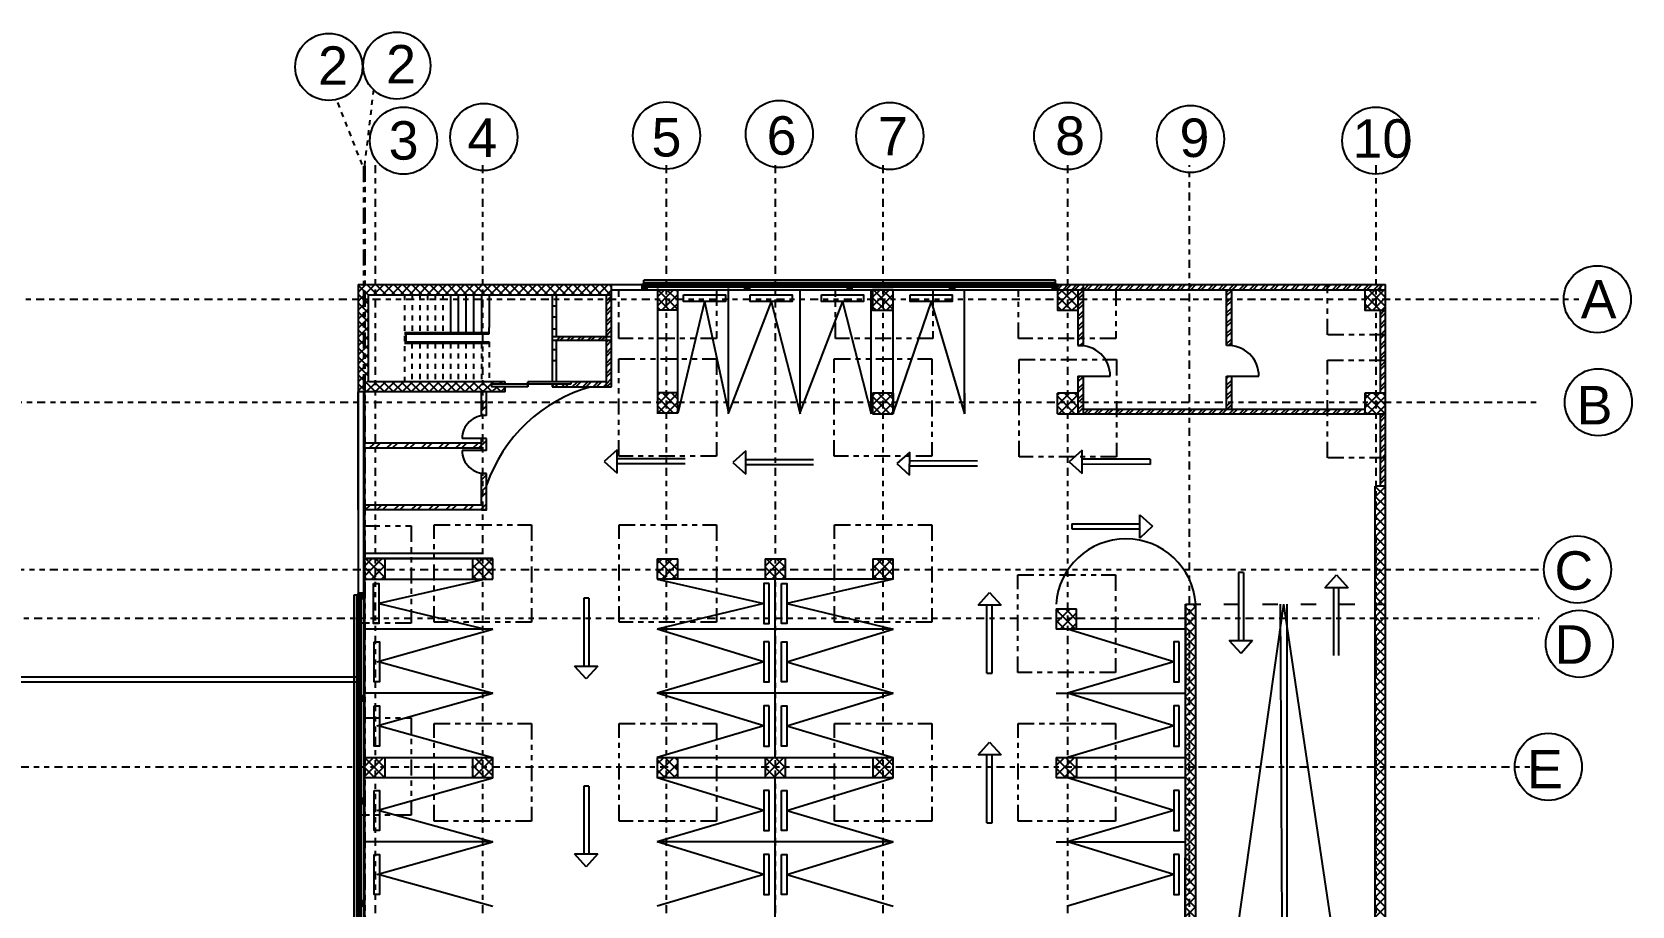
# Model space of a CAD drawing. Header units: millimetres. Extents: x 240 to 610, y 141 to 225.
# Drawn here: x 389.37 to 420.58, y 160.52 to 177.57 of the extents above; entities that cross this region are included whole.
import ezdxf

# ---------------------------------------------------------------- set-up
doc = ezdxf.new("R2010")
doc.units = ezdxf.units.MM
doc.header["$LTSCALE"] = 0.5
for name, pattern in [('ACAD_ISO03W100', [30, 12, -18]), ('Dash', [6.35, 3.175, -3.175]), ('HIDDEN', [0.375, 0.25, -0.125]), ('PHANTOM2', [1.25, 0.625, -0.125, 0.125, -0.125, 0.125, -0.125])]:
    doc.linetypes.add(name, pattern=pattern)
doc.layers.add('Layer1', color=5, linetype='Continuous')
doc.layers.add('m7or', color=1, linetype='Continuous')
doc.styles.get("Standard").update_dxf_attribs({"font": 'arial.ttf'})
pattern_1 = [(45, (-1198.85108, -841.78812), (-0.097660285, 0.097660285), []), (135, (-1198.85108, -841.78812), (-0.097660285, -0.097660285), [])]
pattern_2 = [(45, (-1155.452, -841.78812), (-0.101027881, 0.101027881), []), (45, (-1155.38465, -841.78812), (-0.101027881, 0.101027881), [])]
pattern_3 = [(45, (-1155.452, -841.78812), (-0.087557497, 0.087557497), []), (135, (-1155.452, -841.78812), (-0.087557497, -0.087557497), [])]
pattern_4 = [(45, (-1155.452, -841.78812), (-0.168379802, 0.168379802), []), (45, (-1155.33975, -841.78812), (-0.168379802, 0.168379802), [])]

msp = doc.modelspace()

# ---------------------------------------------------------------- hatches: boundary and pattern name
h = msp.add_hatch()
h.set_pattern_fill('ANSI37', color=256, scale=0.039)
h.set_pattern_definition(pattern_3)
h.paths.add_polyline_path([(398.332, 170.699), (398.602, 170.699), (398.602, 170.749), (395.935, 170.749), (395.935, 172.442), (400.675, 172.442), (400.675, 172.642), (395.735, 172.642), (395.735, 170.549), (398.602, 170.549), (398.602, 170.649), (398.332, 170.649)])
h = msp.add_hatch()
h.set_pattern_fill('ANSI32', color=256, scale=0.0045)
h.set_pattern_definition([(45, (-1163.452004, -841.788117), (-0.0303083644, 0.0303083644), []), (45, (-1163.4318, -841.788117), (-0.0303083644, 0.0303083644), [])])
h.paths.add_polyline_path([(401.368, 172.642), (401.268, 172.642), (401.268, 172.542), (401.368, 172.542)])
h = msp.add_hatch()
h.set_pattern_fill('ANSI32', color=256, scale=0.0045)
h.set_pattern_definition([(45, (-1161.452004, -841.788117), (-0.0303083644, 0.0303083644), []), (45, (-1161.4318, -841.788117), (-0.0303083644, 0.0303083644), [])])
h.paths.add_polyline_path([(403.368, 172.642), (403.268, 172.642), (403.268, 172.542), (403.368, 172.542)])
h = msp.add_hatch()
h.set_pattern_fill('ANSI32', color=256, scale=0.0045)
h.set_pattern_definition([(45, (-1159.452004, -841.788117), (-0.0303083644, 0.0303083644), []), (45, (-1159.4318, -841.788117), (-0.0303083644, 0.0303083644), [])])
h.paths.add_polyline_path([(405.368, 172.642), (405.268, 172.642), (405.268, 172.542), (405.368, 172.542)])
h = msp.add_hatch()
h.set_pattern_fill('ANSI32', color=256, scale=0.0045)
h.set_pattern_definition([(45, (-1157.452004, -841.788117), (-0.0303083644, 0.0303083644), []), (45, (-1157.4318, -841.788117), (-0.0303083644, 0.0303083644), [])])
h.paths.add_polyline_path([(407.368, 172.642), (407.268, 172.642), (407.268, 172.542), (407.368, 172.542)])
h = msp.add_hatch()
h.set_pattern_fill('ANSI32', color=256, scale=0.0045)
h.set_pattern_definition([(45, (-1155.452004, -841.788117), (-0.0303083644, 0.0303083644), []), (45, (-1155.4318, -841.788117), (-0.0303083644, 0.0303083644), [])])
h.paths.add_polyline_path([(409.368, 172.642), (409.268, 172.642), (409.268, 172.542), (409.368, 172.542)])
h = msp.add_hatch()
h.set_pattern_fill('ANSI32', color=256, scale=0.0125)
h.set_pattern_definition([(45, (-1155.452, -841.78812), (-0.084189901, 0.084189901), []), (45, (-1155.39588, -841.78812), (-0.084189901, 0.084189901), [])])
h.paths.add_polyline_path([(409.869, 172.642), (409.368, 172.642), (409.368, 172.542), (409.869, 172.542)])
h = msp.add_hatch()
h.set_pattern_fill('ANSI32', color=256, scale=0.015)
h.set_pattern_definition(pattern_2)
h.paths.add_polyline_path([(415.668, 172.642), (409.869, 172.642), (409.869, 172.542), (415.668, 172.542)])
h.paths.add_polyline_path([(409.869, 172.542), (409.769, 172.542), (409.769, 171.455, -0.026092), (409.831, 171.455), (409.869, 171.455)])
h.paths.add_polyline_path([(409.869, 170.855), (409.769, 170.855), (409.769, 170.123), (409.769, 170.116), (409.869, 170.116)])
h.paths.add_polyline_path([(415.368, 170.216), (409.869, 170.216), (409.869, 170.116), (415.668, 170.116), (415.668, 170.123), (415.368, 170.123)])
h.paths.add_polyline_path([(412.768, 170.855), (412.668, 170.855), (412.668, 170.216), (412.768, 170.216)])
h.paths.add_polyline_path([(412.768, 172.542), (412.668, 172.542), (412.668, 171.455, -0.041703), (412.768, 171.452)])
h.paths.add_polyline_path([(415.768, 172.142), (415.668, 172.142), (415.668, 170.523), (415.768, 170.523)])
h = msp.add_hatch()
h.set_pattern_fill('ANSI32', color=256, scale=0.015)
h.set_pattern_definition(pattern_2)
h.paths.add_polyline_path([(415.768, 172.642), (415.668, 172.642), (415.668, 172.542), (415.768, 172.542)])
h.paths.add_polyline_path([(415.768, 170.123), (415.668, 170.123), (415.668, 168.711), (415.768, 168.711)])
h = msp.add_hatch()
h.set_pattern_fill('ANSI32', color=256, scale=0.015)
h.set_pattern_definition(pattern_2)
h.paths.add_polyline_path([(400.675, 172.442), (400.575, 172.442), (400.575, 171.633), (400.675, 171.633)])
h.paths.add_polyline_path([(400.575, 171.633), (399.516, 171.633), (399.516, 171.558), (400.575, 171.558)])
h.paths.add_polyline_path([(400.675, 171.558), (400.575, 171.558), (400.575, 170.749), (400.575, 170.649), (400.675, 170.649)])
h = msp.add_hatch()
h.set_pattern_fill('ANSI37', color=256, scale=0.039)
h.set_pattern_definition([(45, (-1155.6539, -841.78812), (-0.087557497, 0.087557497), []), (135, (-1155.6539, -841.78812), (-0.087557497, -0.087557497), [])])
h.paths.add_polyline_path([(406.165, 170.523), (405.765, 170.523), (405.765, 170.123), (406.165, 170.123)])
h.paths.add_polyline_path([(406.166, 172.542), (405.765, 172.542), (405.766, 172.142), (406.166, 172.142)])
h.paths.add_polyline_path([(401.965, 170.535), (401.577, 170.535), (401.577, 170.135), (401.965, 170.135)])
h.paths.add_polyline_path([(401.965, 172.542), (401.577, 172.542), (401.577, 172.142), (401.965, 172.142)])
h = msp.add_hatch()
h.set_pattern_fill('ANSI37', color=256, scale=0.0435)
h.set_pattern_definition([(45, (-1155.452, -814.03971), (-0.097660285, 0.097660285), []), (135, (-1155.452, -814.03971), (-0.097660285, -0.097660285), [])])
h.paths.add_polyline_path([(409.769, 172.142), (409.769, 172.542), (409.368, 172.542), (409.369, 172.142)])
h.paths.add_polyline_path([(409.369, 170.523), (409.369, 170.123), (409.769, 170.123), (409.769, 170.523)])
h = msp.add_hatch()
h.set_pattern_fill('ANSI37', color=256, scale=0.039)
h.set_pattern_definition(pattern_3)
h.paths.add_polyline_path([(415.768, 170.523), (415.368, 170.523), (415.368, 170.123), (415.768, 170.123)])
h.paths.add_polyline_path([(415.368, 172.142), (415.768, 172.142), (415.768, 172.542), (415.367, 172.542)])
h = msp.add_hatch()
h.set_pattern_fill('ANSI32', color=256, scale=0.015)
h.set_pattern_definition(pattern_2)
h.paths.add_polyline_path([(400.575, 170.749), (399.88, 170.749), (399.88, 170.699), (399.516, 170.699), (399.516, 170.649), (400.575, 170.649)])
h = msp.add_hatch()
h.set_pattern_fill('ANSI32', color=256, scale=0.025)
h.set_pattern_definition(pattern_4)
h.paths.add_polyline_path([(398.235, 170.549), (398.135, 170.549), (398.135, 170.083, -0.05572), (398.235, 170.089)])
h = msp.add_hatch()
h.set_pattern_fill('ANSI32', color=256, scale=0.025)
h.set_pattern_definition([(45, (-1198.97608, -818.6358), (-0.168379802, 0.168379802), []), (45, (-1198.86383, -818.6358), (-0.168379802, 0.168379802), [])])
h.paths.add_polyline_path([(398.135, 169.639), (398.235, 169.639), (398.235, 169.408), (398.135, 169.408)])
h.paths.add_polyline_path([(395.86, 169.549), (395.86, 169.449), (398.135, 169.449), (398.135, 169.549)])
h = msp.add_hatch()
h.set_pattern_fill('ANSI32', color=256, scale=0.025)
h.set_pattern_definition(pattern_4)
h.paths.add_polyline_path([(398.235, 168.958, -0.029184), (398.183, 168.958), (398.136, 168.958), (398.136, 168.249), (398.235, 168.249)])
h = msp.add_hatch()
h.set_pattern_fill('ANSI37', color=256, scale=0.0435)
h.set_pattern_definition(pattern_1)
h.paths.add_polyline_path([(406.167, 153.856), (405.767, 153.856), (405.767, 153.456), (406.167, 153.456)])
h.paths.add_polyline_path([(401.966, 153.856), (401.566, 153.856), (401.566, 153.456), (401.966, 153.456)])
h.paths.add_polyline_path([(404.066, 153.856), (403.667, 153.856), (403.667, 153.456), (404.066, 153.456)])
h.paths.add_polyline_path([(404.067, 158.019), (403.668, 158.019), (403.668, 157.619), (404.067, 157.619)])
h.paths.add_polyline_path([(404.067, 163.419), (403.668, 163.419), (403.668, 163.019), (404.067, 163.019)])
h.paths.add_polyline_path([(406.168, 163.419), (405.768, 163.419), (405.768, 163.019), (406.168, 163.019)])
h.paths.add_polyline_path([(401.967, 163.419), (401.567, 163.419), (401.567, 163.019), (401.967, 163.019)])
h.paths.add_polyline_path([(398.36, 163.419), (397.96, 163.419), (397.96, 163.019), (398.36, 163.019)])
h.paths.add_polyline_path([(396.26, 163.419), (395.86, 163.419), (395.86, 163.019), (396.26, 163.019)])
h.paths.add_polyline_path([(396.26, 167.296), (395.86, 167.296), (395.86, 166.898), (396.26, 166.898)])
h.paths.add_polyline_path([(398.36, 167.296), (397.96, 167.296), (397.96, 166.898), (398.36, 166.898)])
h.paths.add_polyline_path([(401.967, 167.296), (401.567, 167.296), (401.567, 166.896), (401.967, 166.896)])
h.paths.add_polyline_path([(404.067, 167.296), (403.668, 167.296), (403.668, 166.896), (404.067, 166.896)])
h.paths.add_polyline_path([(406.168, 167.296), (405.768, 167.296), (405.768, 166.896), (406.168, 166.896)])
h.paths.add_polyline_path([(409.748, 163.419), (409.348, 163.419), (409.348, 163.019), (409.748, 163.019)])
h.paths.add_polyline_path([(409.748, 158.019), (409.348, 158.019), (409.348, 157.619), (409.748, 157.619)])
h.paths.add_polyline_path([(415.768, 168.711), (415.568, 168.711), (415.568, 166.407), (415.768, 166.407)])
h.paths.add_polyline_path([(415.766, 150.227), (415.366, 150.227), (415.366, 149.827), (415.767, 149.827)])
h.paths.add_polyline_path([(412.148, 150.227), (411.748, 150.227), (411.748, 149.827), (412.148, 149.827)])
h.paths.add_polyline_path([(398.36, 158.019), (397.96, 158.019), (397.96, 157.619), (398.36, 157.619)])
h.paths.add_polyline_path([(415.568, 154.407), (415.768, 154.407), (415.768, 166.407), (415.568, 166.407)])
h = msp.add_hatch()
h.set_pattern_fill('ANSI32', color=256, scale=0.025)
h.set_pattern_definition(pattern_4)
edge = h.paths.add_edge_path()
edge.add_line((398.119, 168.349), (398.118, 168.267))
edge.add_arc((401.066, 167.764), 2.991, 170.3114, 170.6694)
edge.add_line((398.114, 168.249), (395.86, 168.249))
edge.add_line((395.86, 168.249), (395.86, 168.349))
edge.add_line((395.86, 168.349), (397.835, 168.349))
edge.add_line((397.835, 168.349), (398.119, 168.349))
h = msp.add_hatch()
h.set_pattern_fill('ANSI32', color=256, scale=0.00425)
h.set_pattern_definition([(45, (-1155.452004, -814.308574), (-0.0286245664, 0.0286245664), []), (45, (-1155.43292, -814.308574), (-0.0286245664, 0.0286245664), [])])
h.paths.add_polyline_path([(395.735, 166.62), (395.735, 166.52), (395.835, 166.52), (395.835, 166.62)])
at = {"ltscale": 0.05}
h = msp.add_hatch(dxfattribs=at)
h.set_pattern_fill('ANSI37', color=256, scale=0.0455)
h.set_pattern_definition([(45, (-1448.64687, -928.88161), (-0.102150413, 0.102150413), []), (135, (-1448.64687, -928.88161), (-0.102150413, -0.102150413), [])])
h.paths.add_polyline_path([(409.745, 166.319), (409.345, 166.319), (409.345, 165.919), (409.745, 165.919)])
h = msp.add_hatch()
h.set_pattern_fill('ANSI37', color=256, scale=0.0435)
h.set_pattern_definition(pattern_1)
h.paths.add_polyline_path([(412.068, 166.407), (411.868, 166.407), (411.868, 154.407), (412.068, 154.407)])
h = msp.add_hatch()
h.set_pattern_fill('ANSI32', color=256, scale=0.00425)
h.set_pattern_definition([(45, (-1155.452004, -816.308574), (-0.0286245664, 0.0286245664), []), (45, (-1155.43292, -816.308574), (-0.0286245664, 0.0286245664), [])])
h.paths.add_polyline_path([(395.735, 164.62), (395.735, 164.52), (395.835, 164.52), (395.835, 164.62)])
h = msp.add_hatch()
h.set_pattern_fill('ANSI32', color=256, scale=0.00425)
h.set_pattern_definition([(45, (-1155.452004, -818.308574), (-0.0286245664, 0.0286245664), []), (45, (-1155.43292, -818.308574), (-0.0286245664, 0.0286245664), [])])
h.paths.add_polyline_path([(395.735, 162.62), (395.735, 162.52), (395.835, 162.52), (395.835, 162.62)])
h = msp.add_hatch()
h.set_pattern_fill('ANSI32', color=256, scale=0.00425)
h.set_pattern_definition([(45, (-1155.452004, -820.308574), (-0.0286245664, 0.0286245664), []), (45, (-1155.43292, -820.308574), (-0.0286245664, 0.0286245664), [])])
h.paths.add_polyline_path([(395.735, 160.62), (395.735, 160.52), (395.835, 160.52), (395.835, 160.62)])

# ---------------------------------------------------------------- linework, layer by layer
for p, q in [((395.735, 172.642), (409.869, 172.642)), ((395.735, 172.642), (395.735, 157.904)), ((401.577, 170.15), (401.577, 172.569)), ((402.956, 170.15), (402.956, 172.569)), ((395.86, 172.542), (395.86, 172.542)), ((395.935, 170.749), (395.935, 172.442)), ((395.935, 172.442), (400.675, 172.442)), ((397.535, 172.442), (397.535, 171.707)), ((397.685, 172.442), (397.685, 171.707)), ((397.835, 172.442), (397.835, 171.707)), ((397.985, 172.442), (397.985, 171.707)), ((398.135, 172.442), (398.135, 171.707)), ((398.285, 172.442), (398.285, 171.807)), ((399.516, 172.442), (399.516, 170.749)), ((399.591, 172.442), (399.591, 171.633)), ((399.995, 172.542), (399.995, 172.542)), ((400.095, 172.542), (400.095, 172.542)), ((400.675, 172.542), (409.869, 172.542)), ((401.577, 170.123), (401.577, 172.542)), ((402.49, 172.316), (401.965, 170.135)), ((402.49, 172.316), (402.956, 170.15)), ((402.956, 170.123), (402.956, 172.542)), ((403.787, 172.316), (402.956, 170.15)), ((403.787, 172.316), (404.351, 170.123)), ((405.177, 172.316), (404.346, 170.15)), ((404.351, 170.123), (404.351, 172.542)), ((405.177, 172.316), (405.74, 170.123)), ((405.74, 170.123), (405.74, 172.542)), ((406.165, 170.124), (406.166, 172.542)), ((406.905, 172.316), (406.165, 170.149)), ((406.905, 172.316), (407.56, 170.122)), ((407.56, 170.122), (407.56, 172.541)), ((409.769, 172.542), (409.769, 171.455)), ((401.965, 172.142), (401.577, 172.142)), ((396.635, 171.707), (398.285, 171.707)), ((396.635, 171.682), (398.285, 171.682)), ((396.66, 171.707), (396.66, 171.499)), ((398.285, 171.682), (398.285, 171.807)), ((396.635, 171.524), (398.285, 171.524)), ((396.635, 171.499), (398.285, 171.499)), ((399.591, 171.558), (399.591, 170.749)), ((398.602, 170.749), (395.935, 170.749)), ((398.602, 170.699), (398.602, 170.749)), ((399.04, 170.649), (399.04, 170.749)), ((409.769, 170.855), (409.769, 170.123)), ((398.602, 170.549), (395.735, 170.549)), ((398.135, 170.083), (398.135, 170.549)), ((398.235, 170.089), (398.235, 170.549)), ((398.602, 170.549), (398.602, 170.649)), ((401.565, 170.535), (401.965, 170.535)), ((406.166, 170.523), (405.765, 170.523)), ((405.765, 170.523), (405.765, 170.123)), ((409.769, 170.523), (409.369, 170.523)), ((415.768, 170.523), (415.368, 170.523)), ((401.965, 170.135), (401.577, 170.135)), ((405.765, 170.123), (406.165, 170.123)), ((398.135, 169.549), (395.86, 169.549)), ((398.135, 169.449), (395.86, 169.449)), ((398.135, 169.408), (398.135, 169.639)), ((398.235, 169.408), (398.235, 169.639)), ((400.782, 169.418), (400.532, 169.195)), ((400.532, 169.195), (400.782, 168.965)), ((400.782, 168.965), (400.782, 169.418)), ((402.107, 169.245), (400.782, 169.245)), ((402.107, 169.145), (400.782, 169.145)), ((403.29, 169.398), (403.04, 169.175)), ((403.04, 169.175), (403.29, 168.945)), ((403.29, 168.945), (403.29, 169.398)), ((404.615, 169.225), (403.29, 169.225)), ((404.615, 169.125), (403.29, 169.125)), ((406.489, 169.375), (406.239, 169.152)), ((406.239, 169.152), (406.488, 168.922)), ((406.488, 168.922), (406.489, 169.375)), ((407.814, 169.201), (406.488, 169.202)), ((409.851, 169.41), (409.601, 169.187)), ((409.601, 169.187), (409.851, 168.957)), ((409.851, 168.957), (409.851, 169.41)), ((411.176, 169.236), (409.851, 169.237)), ((411.176, 169.136), (409.851, 169.137)), ((411.176, 169.236), (411.176, 169.136)), ((398.135, 168.349), (398.136, 168.963)), ((398.235, 168.249), (398.235, 168.958)), ((407.814, 169.101), (406.488, 169.102)), ((415.768, 168.711), (415.568, 168.711)), ((398.235, 168.249), (395.835, 168.249)), ((395.86, 168.349), (398.135, 168.349)), ((409.651, 167.976), (410.976, 167.977)), ((409.651, 167.976), (409.651, 167.876)), ((409.651, 167.876), (410.976, 167.877)), ((410.976, 167.697), (410.976, 168.15)), ((410.976, 168.15), (411.226, 167.927)), ((411.226, 167.927), (410.976, 167.697)), ((398.178, 167.396), (395.835, 167.396)), ((398.36, 167.296), (395.835, 167.296)), ((398.36, 167.298), (395.86, 167.298)), ((401.567, 167.296), (401.967, 167.296)), ((403.667, 167.296), (404.068, 167.296)), ((405.768, 167.296), (406.168, 167.296)), ((412.901, 167.024), (412.901, 165.699)), ((413.001, 167.024), (412.901, 167.024)), ((413.001, 167.024), (413.001, 165.699)), ((414.587, 166.729), (414.81, 166.979)), ((414.81, 166.979), (415.04, 166.729)), ((398.214, 166.896), (396.138, 166.422)), ((406.168, 166.896), (401.567, 166.896)), ((401.567, 166.896), (403.643, 166.422)), ((403.867, 163.419), (403.867, 166.896)), ((406.168, 166.896), (404.091, 166.422)), ((407.822, 166.387), (408.045, 166.637)), ((408.045, 166.637), (408.275, 166.387)), ((415.04, 166.729), (414.587, 166.729)), ((414.76, 165.404), (414.76, 166.729)), ((414.86, 165.404), (414.86, 166.729)), ((396.138, 166.422), (398.214, 165.919)), ((400.131, 166.524), (400.131, 165.199)), ((400.231, 166.524), (400.131, 166.524)), ((400.231, 166.524), (400.231, 165.199)), ((403.643, 166.422), (401.567, 165.919)), ((404.091, 166.422), (406.168, 165.919)), ((408.275, 166.387), (407.822, 166.387)), ((407.995, 165.062), (407.995, 166.387)), ((408.095, 165.062), (408.095, 166.387)), ((409.345, 166.319), (409.745, 166.319)), ((411.868, 166.407), (411.848, 154.407)), ((411.868, 154.407), (411.868, 166.407)), ((412.068, 154.407), (412.068, 166.407)), ((413.781, 166.407), (412.068, 154.407)), ((413.753, 160.163), (413.718, 166.407)), ((413.781, 166.407), (415.568, 154.407)), ((413.853, 160.163), (413.853, 166.407)), ((415.568, 166.407), (415.768, 166.407)), ((398.36, 165.919), (395.86, 165.919)), ((396.096, 165.282), (398.36, 165.919)), ((406.168, 165.919), (401.567, 165.919)), ((403.643, 165.282), (401.567, 165.919)), ((404.091, 165.282), (406.168, 165.919)), ((411.848, 165.919), (409.348, 165.919)), ((411.642, 165.282), (409.566, 165.919)), ((412.721, 165.699), (413.174, 165.699)), ((412.951, 165.449), (412.721, 165.699)), ((413.174, 165.699), (412.951, 165.449)), ((396.147, 165.282), (398.36, 164.669)), ((399.951, 165.199), (400.404, 165.199)), ((400.181, 164.949), (399.951, 165.199)), ((400.404, 165.199), (400.181, 164.949)), ((403.643, 165.282), (401.567, 164.669)), ((404.091, 165.282), (406.168, 164.669)), ((411.642, 165.282), (409.566, 164.669)), ((395.735, 164.984), (382.035, 164.984)), ((395.735, 164.884), (382.035, 164.884)), ((407.995, 165.062), (408.095, 165.062)), ((398.36, 164.669), (395.86, 164.669)), ((396.096, 164.032), (398.36, 164.669)), ((406.168, 164.669), (401.567, 164.669)), ((403.643, 164.032), (401.567, 164.669)), ((404.091, 164.032), (406.168, 164.669)), ((409.348, 164.669), (411.848, 164.669)), ((411.642, 164.032), (409.566, 164.669)), ((396.147, 164.032), (398.36, 163.419)), ((403.643, 164.032), (401.567, 163.419)), ((404.091, 164.032), (406.168, 163.419)), ((411.642, 164.032), (409.566, 163.419)), ((407.822, 163.467), (408.045, 163.717)), ((408.045, 163.717), (408.275, 163.467)), ((395.86, 163.419), (398.36, 163.419)), ((401.567, 163.419), (406.168, 163.419)), ((408.275, 163.467), (407.822, 163.467)), ((407.995, 162.142), (407.995, 163.467)), ((408.095, 162.142), (408.095, 163.467)), ((409.348, 163.419), (411.848, 163.419)), ((398.36, 163.019), (395.86, 163.019)), ((396.096, 162.382), (398.36, 163.019)), ((406.168, 163.019), (401.567, 163.019)), ((403.643, 162.382), (401.567, 163.019)), ((403.867, 158.019), (403.867, 163.019)), ((404.091, 162.382), (406.168, 163.019)), ((411.848, 163.019), (409.348, 163.019)), ((411.642, 162.382), (409.566, 163.019)), ((400.131, 162.861), (400.131, 161.536)), ((400.231, 162.861), (400.131, 162.861)), ((400.231, 162.861), (400.231, 161.536)), ((396.147, 162.382), (398.36, 161.769)), ((403.643, 162.382), (401.567, 161.769)), ((404.091, 162.382), (406.168, 161.769)), ((411.642, 162.382), (409.566, 161.769)), ((407.995, 162.142), (408.095, 162.142)), ((398.36, 161.769), (395.86, 161.769)), ((396.096, 161.132), (398.36, 161.769)), ((406.168, 161.769), (401.567, 161.769)), ((403.643, 161.132), (401.567, 161.769)), ((404.091, 161.132), (406.168, 161.769)), ((409.348, 161.769), (411.848, 161.769)), ((411.642, 161.132), (409.566, 161.769)), ((399.951, 161.536), (400.404, 161.536)), ((400.181, 161.286), (399.951, 161.536)), ((400.404, 161.536), (400.181, 161.286)), ((396.147, 161.132), (398.36, 160.519)), ((403.643, 161.132), (401.567, 160.519)), ((404.091, 161.132), (406.168, 160.519)), ((411.642, 161.132), (409.566, 160.519))]:
    msp.add_line(p, q, dxfattribs=at)
for p, q in [((400.675, 170.649), (400.675, 172.642)), ((401.307, 172.642), (401.307, 172.727)), ((409.334, 172.727), (401.307, 172.727)), ((409.334, 172.677), (401.307, 172.677)), ((401.332, 172.642), (401.332, 172.677)), ((403.268, 172.629), (401.368, 172.629)), ((403.268, 172.592), (401.368, 172.592)), ((403.302, 172.642), (403.302, 172.677)), ((403.327, 172.642), (403.327, 172.677)), ((405.265, 172.629), (403.365, 172.629)), ((405.265, 172.592), (403.365, 172.592)), ((405.304, 172.642), (405.304, 172.677)), ((405.329, 172.642), (405.329, 172.677)), ((407.268, 172.629), (405.368, 172.629)), ((407.268, 172.592), (405.368, 172.592)), ((407.305, 172.642), (407.305, 172.677)), ((407.33, 172.642), (407.33, 172.677)), ((409.268, 172.629), (407.368, 172.629)), ((409.268, 172.592), (407.368, 172.592)), ((409.309, 172.642), (409.309, 172.677)), ((409.334, 172.642), (409.334, 172.727)), ((409.869, 172.642), (415.768, 172.642)), ((415.668, 172.542), (415.668, 172.642)), ((415.768, 150.172), (415.768, 172.642)), ((400.575, 170.649), (400.575, 172.442)), ((409.869, 172.542), (415.768, 172.542)), ((412.668, 171.455), (412.668, 172.542)), ((412.768, 171.452), (412.768, 172.542)), ((399.591, 172.222), (399.516, 172.222)), ((399.591, 172.007), (399.516, 172.007)), ((415.668, 170.523), (415.668, 172.142)), ((399.591, 171.776), (399.516, 171.776)), ((399.516, 171.633), (400.675, 171.633)), ((399.516, 171.558), (400.675, 171.558)), ((399.591, 171.369), (399.516, 171.369)), ((409.769, 171.455), (409.869, 171.455)), ((399.591, 171.153), (399.516, 171.153)), ((399.88, 170.699), (398.332, 170.699)), ((398.332, 170.699), (398.332, 170.649)), ((400.575, 170.749), (399.04, 170.749)), ((399.04, 170.749), (399.04, 170.649)), ((399.516, 170.699), (399.516, 170.649)), ((399.88, 170.749), (399.88, 170.699)), ((409.769, 170.855), (410.401, 170.855)), ((412.668, 170.216), (412.668, 170.855)), ((412.668, 170.855), (413.3, 170.855)), ((412.768, 170.216), (412.768, 170.855)), ((395.735, 168.249), (395.735, 170.549)), ((395.835, 170.549), (395.835, 155.615)), ((399.04, 170.649), (398.332, 170.649)), ((399.516, 170.649), (400.675, 170.649)), ((415.368, 170.523), (415.368, 170.123)), ((409.369, 170.123), (409.769, 170.123)), ((409.769, 170.116), (409.769, 170.123)), ((415.668, 170.116), (409.769, 170.116)), ((409.869, 170.216), (415.368, 170.216)), ((415.368, 170.123), (415.768, 170.123)), ((415.668, 168.711), (415.668, 170.123)), ((398.235, 169.639), (397.759, 169.639)), ((398.235, 169.408), (397.759, 169.408)), ((415.568, 154.407), (415.568, 168.711)), ((395.735, 166.583), (395.65, 166.583)), ((395.65, 166.583), (395.65, 158.561)), ((395.7, 166.583), (395.7, 158.561)), ((395.735, 166.558), (395.7, 166.558)), ((395.748, 166.52), (395.748, 164.62)), ((395.785, 166.52), (395.785, 164.62)), ((395.735, 164.581), (395.7, 164.581)), ((395.735, 164.556), (395.7, 164.556)), ((395.748, 164.52), (395.748, 162.62)), ((395.785, 164.52), (395.785, 162.62)), ((395.735, 162.583), (395.7, 162.583)), ((395.735, 162.558), (395.7, 162.558)), ((395.748, 162.52), (395.748, 160.62)), ((395.785, 162.52), (395.785, 160.62)), ((395.735, 160.579), (395.7, 160.579)), ((395.735, 160.554), (395.7, 160.554)), ((395.748, 160.52), (395.748, 158.62)), ((395.785, 160.52), (395.785, 158.62))]:
    msp.add_line(p, q)
at = {"linetype": 'Dash', "ltscale": 0.05}
for p, q in [((396.635, 172.442), (396.635, 170.749)), ((396.785, 172.442), (396.785, 171.707)), ((396.935, 172.442), (396.935, 171.707)), ((397.085, 172.442), (397.085, 171.707)), ((397.235, 172.442), (397.235, 171.707)), ((397.385, 172.442), (397.385, 171.707)), ((396.782, 171.499), (396.782, 170.764)), ((396.935, 171.499), (396.935, 170.764)), ((397.085, 171.499), (397.085, 170.764)), ((397.235, 171.499), (397.235, 170.764)), ((397.385, 171.499), (397.385, 170.764)), ((397.535, 171.499), (397.535, 170.764)), ((397.685, 171.499), (397.685, 170.764)), ((397.835, 171.499), (397.835, 170.764)), ((397.985, 171.499), (397.985, 170.764)), ((398.135, 171.499), (398.135, 170.764)), ((398.285, 171.524), (398.285, 170.749))]:
    msp.add_line(p, q, dxfattribs=at)
at = {"ltscale": 0.5}
msp.add_line((395.86, 155.615), (395.86, 170.549), dxfattribs=at)
at = {"linetype": 'ACAD_ISO03W100', "ltscale": 0.05}
msp.add_line((411.868, 166.407), (415.568, 166.407), dxfattribs=at)
for points in [[(401.368, 172.542), (401.368, 172.642), (401.268, 172.642), (401.268, 172.542), (401.368, 172.542)], [(403.368, 172.542), (403.368, 172.642), (403.268, 172.642), (403.268, 172.542), (403.368, 172.542)], [(405.368, 172.542), (405.368, 172.642), (405.268, 172.642), (405.268, 172.542), (405.368, 172.542)], [(407.368, 172.542), (407.368, 172.642), (407.268, 172.642), (407.268, 172.542), (407.368, 172.542)], [(409.368, 172.542), (409.368, 172.642), (409.268, 172.642), (409.268, 172.542), (409.368, 172.542)], [(398.235, 168.958), (398.136, 168.958)], [(398.136, 168.249), (398.235, 168.249), (398.236, 168.958)], [(395.835, 166.62), (395.735, 166.62), (395.735, 166.52), (395.835, 166.52)], [(395.835, 164.62), (395.735, 164.62), (395.735, 164.52), (395.835, 164.52)], [(395.835, 162.62), (395.735, 162.62), (395.735, 162.52), (395.835, 162.52)], [(395.835, 160.62), (395.735, 160.62), (395.735, 160.52), (395.835, 160.52)]]:
    msp.add_lwpolyline(points)
at = {"ltscale": 0.05}
for points in [[(409.869, 172.642), (409.869, 171.455)], [(401.965, 170.135), (401.965, 172.542)], [(405.765, 172.542), (405.766, 172.142), (406.166, 172.142), (406.166, 172.542), (405.766, 172.542)], [(409.368, 172.542), (409.369, 172.142), (409.769, 172.142)], [(415.367, 172.542), (415.368, 172.142), (415.768, 172.142)], [(409.869, 170.855), (409.869, 170.116)], [(404.352, 170.123), (404.352, 170.523)], [(405.741, 170.123), (405.741, 170.523)], [(406.165, 170.523), (406.165, 170.123)], [(407.561, 170.122), (407.561, 170.522)], [(409.369, 170.123), (409.369, 170.523)], [(396.26, 166.898), (396.26, 167.298)], [(397.96, 167.298), (397.96, 166.898)], [(398.36, 166.898), (398.36, 167.298)], [(401.567, 167.296), (401.567, 166.896)], [(401.967, 166.896), (401.967, 167.296)], [(403.667, 167.296), (403.667, 166.896)], [(403.668, 167.296), (403.668, 166.896)], [(404.067, 166.896), (404.067, 167.296)], [(404.068, 166.896), (404.068, 167.296)], [(405.768, 167.296), (405.768, 166.896)], [(406.168, 166.896), (406.168, 167.296)], [(395.86, 166.898), (398.36, 166.898)], [(409.345, 166.319), (409.345, 165.919)], [(409.745, 165.919), (409.745, 166.319)], [(396.26, 163.019), (396.26, 163.419)], [(397.96, 163.419), (397.96, 163.019)], [(398.36, 163.019), (398.36, 163.419)], [(401.567, 163.419), (401.567, 163.019)], [(401.967, 163.019), (401.967, 163.419)], [(403.667, 163.419), (403.667, 163.019)], [(403.668, 163.419), (403.668, 163.019)], [(404.067, 163.019), (404.067, 163.419)], [(404.068, 163.019), (404.068, 163.419)], [(405.768, 163.419), (405.768, 163.019)], [(406.168, 163.019), (406.168, 163.419)], [(409.348, 163.419), (409.348, 163.019)], [(409.748, 163.019), (409.748, 163.419)]]:
    msp.add_lwpolyline(points, dxfattribs=at)
at = {"linetype": 'PHANTOM2'}
for points in [[(415.768, 171.663), (414.637, 171.663), (414.637, 172.642)], [(402.719, 172.544), (402.719, 171.594), (400.819, 171.594), (400.819, 172.544)], [(406.939, 172.544), (406.939, 171.594), (405.039, 171.594), (405.039, 172.544)], [(410.512, 172.544), (410.512, 171.594), (408.612, 171.594), (408.612, 172.544)], [(415.768, 169.266), (414.637, 169.266), (414.637, 171.166), (415.768, 171.166)], [(395.846, 167.936), (396.767, 167.936), (396.767, 166.036), (395.808, 166.036)], [(395.846, 164.192), (396.767, 164.192), (396.767, 162.292), (395.808, 162.292)]]:
    msp.add_lwpolyline(points, dxfattribs=at)
at = {"ltscale": 0.05}
for points in [[(402.08, 172.443), (402.899, 172.443), (402.899, 172.316), (402.08, 172.316)], [(403.378, 172.443), (404.196, 172.443), (404.196, 172.316), (403.378, 172.316)], [(404.768, 172.443), (405.586, 172.443), (405.586, 172.316), (404.768, 172.316)], [(406.496, 172.443), (407.314, 172.443), (407.314, 172.316), (406.496, 172.316)], [(396.035, 166.813), (396.138, 166.813), (396.138, 166.031), (396.035, 166.031)], [(403.746, 166.813), (403.643, 166.813), (403.643, 166.031), (403.746, 166.031)], [(403.988, 166.813), (404.091, 166.813), (404.091, 166.031), (403.988, 166.031)], [(396.044, 165.673), (396.147, 165.673), (396.147, 164.891), (396.044, 164.891)], [(403.746, 165.673), (403.643, 165.673), (403.643, 164.891), (403.746, 164.891)], [(403.988, 165.673), (404.091, 165.673), (404.091, 164.891), (403.988, 164.891)], [(411.745, 165.673), (411.642, 165.673), (411.642, 164.891), (411.745, 164.891)], [(396.044, 164.423), (396.147, 164.423), (396.147, 163.641), (396.044, 163.641)], [(403.746, 164.423), (403.643, 164.423), (403.643, 163.641), (403.746, 163.641)], [(403.988, 164.423), (404.091, 164.423), (404.091, 163.641), (403.988, 163.641)], [(411.745, 164.423), (411.642, 164.423), (411.642, 163.641), (411.745, 163.641)], [(396.044, 162.773), (396.147, 162.773), (396.147, 161.991), (396.044, 161.991)], [(403.746, 162.773), (403.643, 162.773), (403.643, 161.991), (403.746, 161.991)], [(403.988, 162.773), (404.091, 162.773), (404.091, 161.991), (403.988, 161.991)], [(411.745, 162.773), (411.642, 162.773), (411.642, 161.991), (411.745, 161.991)], [(396.044, 161.523), (396.147, 161.523), (396.147, 160.741), (396.044, 160.741)], [(403.746, 161.523), (403.643, 161.523), (403.643, 160.741), (403.746, 160.741)], [(403.988, 161.523), (404.091, 161.523), (404.091, 160.741), (403.988, 160.741)], [(411.745, 161.523), (411.642, 161.523), (411.642, 160.741), (411.745, 160.741)]]:
    msp.add_lwpolyline(points, close=True, dxfattribs=at)
at = {"linetype": 'PHANTOM2'}
for points in [[(400.819, 171.195), (402.719, 171.195), (402.719, 169.295), (400.819, 169.295)], [(405.019, 171.195), (406.919, 171.195), (406.919, 169.295), (405.019, 169.295)], [(408.623, 171.182), (410.523, 171.182), (410.523, 169.282), (408.623, 169.282)], [(397.215, 167.957), (399.115, 167.957), (399.115, 166.057), (397.215, 166.057)], [(400.821, 167.955), (402.721, 167.955), (402.721, 166.055), (400.821, 166.055)], [(405.022, 167.955), (406.922, 167.955), (406.922, 166.055), (405.022, 166.055)], [(408.6, 166.978), (410.5, 166.978), (410.5, 165.078), (408.6, 165.078)], [(397.215, 164.078), (399.115, 164.078), (399.115, 162.178), (397.215, 162.178)], [(400.821, 164.078), (402.721, 164.078), (402.721, 162.178), (400.821, 162.178)], [(405.022, 164.078), (406.922, 164.078), (406.922, 162.178), (405.022, 162.178)], [(408.602, 164.078), (410.502, 164.078), (410.502, 162.178), (408.602, 162.178)]]:
    msp.add_lwpolyline(points, close=True, dxfattribs=at)
for centre in [(396.486, 176.916), (395.16, 176.89), (396.617, 175.451), (398.183, 175.522), (401.747, 175.551), (403.947, 175.582), (406.101, 175.542), (409.571, 175.542), (411.965, 175.483), (415.579, 175.453), (419.898, 172.357), (419.92, 170.348), (419.511, 167.085), (419.548, 165.636), (418.943, 163.235)]:
    msp.add_circle(centre, 0.655)
for centre, radius, start, end in [((409.8, 170.855), 0.601, 0, 92.9893), ((412.699, 170.855), 0.601, 0, 92.9893), ((398.21, 169.639), 0.451, 86.7383, 180), ((398.21, 169.408), 0.451, 180, 273.2617)]:
    msp.add_arc(centre, radius, start, end)
at = {"ltscale": 0.05}
for centre, radius, start, end in [((401.066, 167.764), 2.991, 105.3282, 161.1542), ((401.066, 167.764), 2.991, 170.3114, 170.6694), ((410.706, 166.319), 1.364, 3.6992, 176.3008)]:
    msp.add_arc(centre, radius, start, end, dxfattribs=at)
at = {"layer": 'Layer1', "linetype": 'PHANTOM2', "ltscale": 0.5}
for p, q in [((396.063, 174.975), (396.063, 144.753)), ((398.16, 174.975), (398.16, 144.753)), ((401.74, 174.975), (401.74, 144.753)), ((403.866, 174.975), (403.866, 144.753)), ((405.967, 174.975), (405.967, 144.753)), ((409.566, 174.975), (409.566, 144.753)), ((411.948, 144.753), (411.948, 174.975)), ((415.581, 174.975), (415.581, 144.753)), ((380.264, 172.357), (419.588, 172.357)), ((380.286, 170.348), (418.766, 170.348)), ((379.877, 167.085), (418.766, 167.085)), ((379.569, 166.135), (418.766, 166.135)), ((379.309, 163.235), (418.766, 163.235))]:
    msp.add_line(p, q, dxfattribs=at)
at = {"layer": 'm7or', "linetype": 'HIDDEN', "ltscale": 0.5}
for p, q in [((395.86, 174.96), (396.037, 176.44)), ((395.813, 174.983), (395.313, 176.253))]:
    msp.add_line(p, q, dxfattribs=at)
at = {"layer": 'm7or', "linetype": 'PHANTOM2'}
for p, q in [((395.835, 174.956), (395.835, 144.753)), ((395.86, 174.96), (395.86, 144.753))]:
    msp.add_line(p, q, dxfattribs=at)

# ---------------------------------------------------------------- texts
at = {"char_height": 0.75}
for s, width, insert, attachment_point in [('2', 0.86532, (394.951, 177.291), 1), ('2', 0.86532, (396.278, 177.317), 1), ('3', 0.33958, (396.328, 175.831), 1), ('4', 0.27861, (397.864, 175.884), 1), ('5', 0.28482, (401.455, 175.892), 1), ('6', 0.37246, (403.7, 175.927), 1), ('7', 0.26937, (405.872, 175.913), 1), ('8', 0.30199, (409.325, 175.924), 1), ('9', 0.23612, (411.751, 175.883), 1), ('10', 0.26133, (415.125, 175.869), 1), ('A', 2.51991, (420.274, 172.733), 3), ('B', 0.94057, (420.195, 170.665), 3), ('C', 1.54844, (419.819, 167.44), 3), ('D', 4.52817, (419.819, 165.996), 3), ('E', 2.11527, (419.226, 163.564), 3)]:
    msp.add_mtext_dynamic_manual_height_columns(s, width=width, gutter_width=0.5, heights=[0], dxfattribs=dict(at, insert=insert, attachment_point=attachment_point))

doc.saveas('drawing.dxf')
